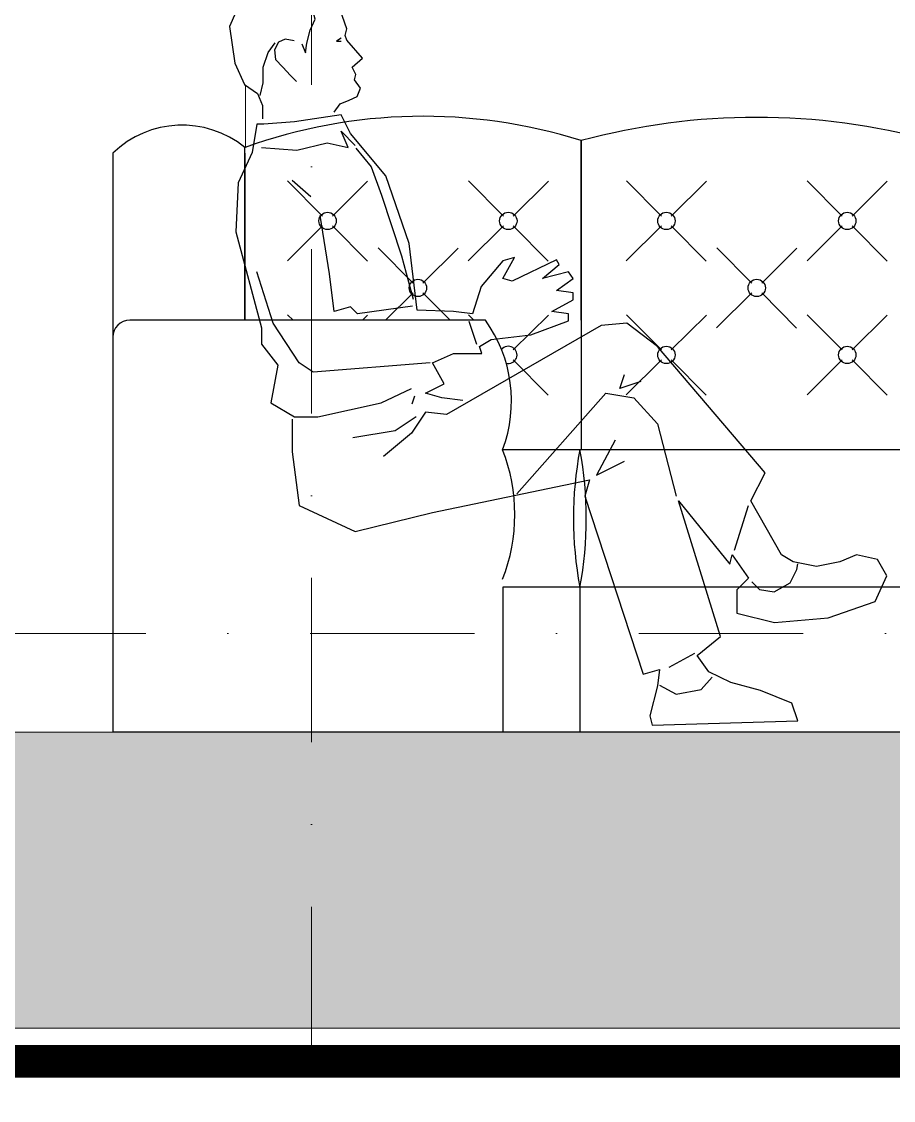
# Model space of a CAD drawing. Header units: millimetres. Extents: x 615730 to 2792744, y 139412 to 597571.
# Drawn here: x 1407072 to 1408399, y 290035 to 291676 of the extents above; entities that cross this region are included whole.
import ezdxf

# ---------------------------------------------------------------- set-up
doc = ezdxf.new("R2010")
doc.units = ezdxf.units.MM
doc.header["$MEASUREMENT"] = 0
doc.linetypes.add('DASHDOT', pattern=[1, 0.5, -0.25, 0, -0.25])
doc.layers.get('0').update_dxf_attribs({"lineweight": 5})
for name, color, linetype, lineweight in [('5-020', 5, 'Continuous', 15), ('KT', 148, 'Continuous', 18), ('thay', 7, 'Continuous', 15), ('TIM TRUC', 149, 'DASHDOT', 9), ('VLIEU', 250, 'Continuous', 9)]:
    doc.layers.add(name, color=color, linetype=linetype, lineweight=lineweight)
doc.layers.add('NET SO 3', color=251, linetype='Continuous')

# ---------------------------------------------------------------- blocks, each defined once
blk = doc.blocks.new('Z')
at = {"color": 0, "linetype": 'ByBlock'}
for p, q in [((-5074, 6556.6), (-5108.3, 6541.7)), ((-5030.5, 6558.9), (-5074, 6556.6)), ((-5004.2, 6557.7), (-5030.5, 6558.9)), ((-4993.9, 6540.6), (-5004.2, 6557.7)), ((-5108.3, 6541.7), (-5122, 6524.6)), ((-5014.5, 6517.7), (-5009.9, 6532.6)), ((-5009.9, 6532.6), (-5000.7, 6541.7)), ((-4971, 6510.8), (-4993.9, 6540.6)), ((-5122, 6524.6), (-5139.2, 6485.7)), ((-5008.7, 6497.1), (-5014.5, 6517.7)), ((-4960.7, 6482.2), (-4971, 6510.8)), ((-5139.2, 6485.7), (-5131.2, 6429.7)), ((-5016.7, 6480), (-5008.7, 6497.1)), ((-5054.5, 6466.2), (-5064.8, 6461.7)), ((-5040.8, 6464), (-5054.5, 6466.2)), ((-5021.3, 6460.5), (-5016.7, 6480)), ((-4969.3, 6468.2), (-4976.6, 6463.3)), ((-4963, 6472), (-4960.7, 6482.2)), ((-4960.7, 6465.1), (-4963, 6472)), ((-5080.1, 6446.2), (-5069.8, 6460.8)), ((-5064.8, 6461.7), (-5070.5, 6450.2)), ((-5070.5, 6450.2), (-5069.4, 6435.4)), ((-5029.3, 6459.4), (-5023.6, 6445.7)), ((-5023.6, 6445.7), (-5021.3, 6460.5)), ((-4976.6, 6463.3), (-4969.3, 6463.3)), ((-4936.6, 6437.7), (-4960.7, 6465.1)), ((-5087.7, 6423.9), (-5080.1, 6446.2)), ((-5069.4, 6435.4), (-5057.9, 6423.9)), ((-4952.7, 6423.9), (-4936.6, 6437.7)), ((-5131.2, 6429.7), (-5116.3, 6397.6)), ((-5087.7, 6399.9), (-5087.7, 6423.9)), ((-5057.9, 6423.9), (-5046.5, 6411.4)), ((-4946.9, 6412.5), (-4952.7, 6423.9)), ((-5046.5, 6411.4), (-5037.3, 6402.2)), ((-4949.2, 6404.5), (-4946.9, 6412.5)), ((-4940.1, 6391.9), (-4949.2, 6404.5)), ((-5116.3, 6397.6), (-5096.8, 6383.9)), ((-5092.3, 6380.5), (-5087.7, 6399.9)), ((-4944.7, 6379.3), (-4940.1, 6391.9)), ((-5096.8, 6383.9), (-5088.8, 6365.6)), ((-4980.1, 6355.3), (-4971, 6367.9)), ((-4971, 6367.9), (-4957.2, 6373.6)), ((-4957.2, 6373.6), (-4944.7, 6379.3)), ((-5088.8, 6365.6), (-5088.8, 6345.1)), ((-5097.4, 6336.9), (-5104.5, 6294.2)), ((-5086.7, 6336.9), (-5097.4, 6336.9)), ((-5040.4, 6340.5), (-5086.7, 6336.9)), ((-4969.2, 6351.2), (-5040.4, 6340.5)), ((-4954.9, 6322.7), (-4969.2, 6351.2)), ((-4958.5, 6301.4), (-4969.2, 6326.3)), ((-4969.2, 6326.3), (-4947.8, 6304.9)), ((-4901.5, 6258.7), (-4954.9, 6322.7)), ((-5036.9, 6297.8), (-4990.6, 6308.5)), ((-4990.6, 6308.5), (-4958.5, 6301.4)), ((-5104.5, 6294.2), (-5125.9, 6248)), ((-5090.3, 6301.4), (-5036.9, 6297.8)), ((-4946.9, 6300.5), (-4923.8, 6272)), ((-4923.8, 6272), (-4907.7, 6229.3)), ((-4865.9, 6155.4), (-4901.5, 6258.7)), ((-5125.9, 6248), (-5129.5, 6173.2)), ((-5015.5, 6226.6), (-5044, 6251.5)), ((-4907.7, 6229.3), (-4877.5, 6136.8)), ((-4987, 6109.2), (-5001.3, 6198.2)), ((-5129.5, 6173.2), (-5090.3, 6027.3)), ((-4853.6, 6054.4), (-4865.9, 6155.4)), ((-4877.5, 6136.8), (-4859.7, 6070.9)), ((-4723.4, 6129.4), (-4756.5, 6090)), ((-4723.4, 6102.1), (-4705.6, 6134.1)), ((-4705.6, 6134.1), (-4723.4, 6129.4)), ((-4641.5, 6130.5), (-4709.2, 6098.5)), ((-4662.9, 6102.1), (-4637.9, 6123.4)), ((-4637.9, 6123.4), (-4641.5, 6130.5)), ((-5072.5, 6034.4), (-5097.4, 6112.7)), ((-4979.9, 6052.2), (-4987, 6109.2)), ((-4623.7, 6112.7), (-4662.9, 6102.1)), ((-4616.6, 6102.1), (-4623.7, 6112.7)), ((-4756.5, 6090), (-4769.7, 6048.7)), ((-4709.2, 6098.5), (-4723.4, 6102.1)), ((-4641.5, 6084.3), (-4616.6, 6102.1)), ((-4616.6, 6080.7), (-4641.5, 6084.3)), ((-4616.6, 6070), (-4616.6, 6080.7)), ((-4954.9, 6059.4), (-4979.9, 6052.2)), ((-4944.3, 6048.7), (-4954.9, 6059.4)), ((-4860.7, 6060.5), (-4944.3, 6048.7)), ((-4648.6, 6052.2), (-4616.6, 6070)), ((-4798.2, 6052.2), (-4853.6, 6054.4)), ((-4769.7, 6048.7), (-4798.2, 6052.2)), ((-4623.7, 6048.7), (-4648.6, 6052.2)), ((-4623.7, 6038), (-4623.7, 6048.7)), ((-5090.3, 6027.3), (-5090.3, 6002.4)), ((-5033.3, 5973.9), (-5072.5, 6034.4)), ((-4573.8, 6030.9), (-4808.9, 5895.6)), ((-4763, 6002), (-4774.6, 6036.7)), ((-4680.7, 6016.6), (-4623.7, 6038)), ((-4534.6, 6034.4), (-4573.8, 6030.9)), ((-4488.3, 5998.9), (-4534.6, 6034.4)), ((-4759, 5998.9), (-4741.2, 6009.5)), ((-5090.3, 6002.4), (-5065.4, 5970.4)), ((-4755.5, 5988.2), (-4759, 5998.9)), ((-4324.5, 5806.7), (-4488.3, 5998.9)), ((-5011.9, 5959.7), (-5033.3, 5973.9)), ((-4833.8, 5973.9), (-5011.9, 5959.7)), ((-4830.3, 5973.9), (-4798.2, 5988.2)), ((-4812.5, 5941.9), (-4830.3, 5973.9)), ((-4798.2, 5988.2), (-4755.5, 5988.2)), ((-5065.4, 5970.4), (-5076.1, 5913.4)), ((-4841, 5927.7), (-4812.5, 5941.9)), ((-4545.3, 5934.8), (-4538.2, 5956.1)), ((-4513.3, 5945.5), (-4545.3, 5934.8)), ((-4908.6, 5913.4), (-4862.3, 5934.8)), ((-4816, 5920.6), (-4841, 5927.7)), ((-4702, 5774.6), (-4566.7, 5927.7)), ((-4566.7, 5927.7), (-4524, 5920.6)), ((-5076.1, 5913.4), (-5040.4, 5892.1)), ((-5004.8, 5892.1), (-4908.6, 5913.4)), ((-4861.4, 5911.6), (-4857.2, 5924.1)), ((-4784, 5917), (-4816, 5920.6)), ((-4524, 5920.6), (-4488.3, 5881.4)), ((-5040.4, 5892.1), (-5004.8, 5892.1)), ((-4855.2, 5892.1), (-4887.3, 5870.7)), ((-4841, 5899.2), (-4862.3, 5867.2)), ((-4808.9, 5895.6), (-4841, 5899.2)), ((-5044, 5888.5), (-5044, 5838.7)), ((-4488.3, 5881.4), (-4459.8, 5771.1)), ((-4887.3, 5870.7), (-4951.4, 5860.1)), ((-4862.3, 5867.2), (-4905.1, 5831.6)), ((-4552.4, 5856.5), (-4580.9, 5803.1)), ((-5044, 5838.7), (-5033.3, 5756.8)), ((-4580.9, 5803.1), (-4538.2, 5824.5)), ((-4830.3, 5746.2), (-4591.6, 5796)), ((-4591.6, 5796), (-4598.8, 5771.1)), ((-4345.9, 5764), (-4324.5, 5806.7)), ((-4598.8, 5771.1), (-4509.7, 5500.6)), ((-4392.2, 5557.5), (-4456.3, 5764)), ((-4456.3, 5764), (-4377.9, 5667.9)), ((-4299.5, 5682.1), (-4345.9, 5764)), ((-5033.3, 5756.8), (-4947.8, 5717.7)), ((-4947.8, 5717.7), (-4830.3, 5746.2)), ((-4370.8, 5689.2), (-4349.4, 5756.8)), ((-4377.9, 5667.9), (-4374.3, 5682.1)), ((-4374.3, 5682.1), (-4349.4, 5646.5)), ((-4281.7, 5671.4), (-4299.5, 5682.1)), ((-4185.6, 5682.1), (-4210.5, 5671.4)), ((-4153.5, 5675), (-4185.6, 5682.1)), ((-4246.1, 5664.3), (-4281.7, 5671.4)), ((-4276.3, 5659.9), (-4274.5, 5668.5)), ((-4210.5, 5671.4), (-4246.1, 5664.3)), ((-4139.3, 5650.1), (-4153.5, 5675)), ((-4349.4, 5646.5), (-4367.2, 5628.7)), ((-4286.5, 5639.4), (-4276.3, 5659.9)), ((-4157.1, 5610.9), (-4139.3, 5650.1)), ((-4344.7, 5641.1), (-4332.8, 5629.1)), ((-4310.5, 5625.7), (-4286.5, 5639.4)), ((-4367.2, 5628.7), (-4367.2, 5593.1)), ((-4332.8, 5629.1), (-4310.5, 5625.7)), ((-4228.3, 5586), (-4157.1, 5610.9)), ((-4367.2, 5593.1), (-4310.2, 5578.9)), ((-4310.2, 5578.9), (-4228.3, 5586)), ((-4427.8, 5529.1), (-4392.2, 5557.5)), ((-4470.5, 5511.3), (-4431.3, 5532.6)), ((-4410, 5504.2), (-4427.8, 5529.1)), ((-4509.7, 5500.6), (-4484.8, 5507.7)), ((-4484.8, 5507.7), (-4488.3, 5482.8)), ((-4376.5, 5487.9), (-4410, 5504.2)), ((-4488.3, 5482.8), (-4499.8, 5437)), ((-4485.1, 5483.7), (-4459.5, 5470)), ((-4421.8, 5476.9), (-4404.7, 5495.7)), ((-4331.6, 5475.7), (-4376.5, 5487.9)), ((-4459.5, 5470), (-4421.8, 5476.9)), ((-4283.7, 5456.3), (-4331.6, 5475.7)), ((-4274.6, 5429.4), (-4283.7, 5456.3)), ((-4499.8, 5437), (-4496.3, 5422.7)), ((-4496.3, 5422.7), (-4274.6, 5429.4))]:
    blk.add_line(p, q, dxfattribs=at)
blk.add_lwpolyline([(-4741.2, 6009.5), (-4680.7, 6016.6)], dxfattribs=at)
blk = doc.blocks.new('BAN G')
at = {"linetype": 'Continuous'}
for p, q in [((-8669.2, 6225.4), (-8722.4, 6278.9)), ((-8654.3, 6225.4), (-8600.7, 6278.6)), ((-8394.1, 6225.4), (-8447.4, 6278.9)), ((-8379.2, 6225.4), (-8325.7, 6278.6)), ((-8153.7, 6225.4), (-8206.9, 6278.9)), ((-8138.8, 6225.4), (-8085.3, 6278.6)), ((-7878.7, 6225.4), (-7931.9, 6278.9)), ((-7863.8, 6225.4), (-7810.2, 6278.6)), ((-8669.2, 6210.5), (-8722.7, 6157.3)), ((-8654.3, 6210.5), (-8601.1, 6156.9)), ((-8394.2, 6210.5), (-8447.7, 6157.3)), ((-8379.3, 6210.5), (-8326, 6156.9)), ((-8153.8, 6210.5), (-8207.3, 6157.3)), ((-8138.8, 6210.5), (-8085.6, 6156.9)), ((-7878.7, 6210.5), (-7932.2, 6157.3)), ((-7863.8, 6210.5), (-7810.6, 6156.9)), ((-8531.6, 6123.5), (-8584.9, 6177)), ((-8516.7, 6123.5), (-8463.2, 6176.7)), ((-8016.2, 6123.5), (-8069.4, 6177)), ((-8001.3, 6123.5), (-7947.8, 6176.7)), ((-8531.7, 6108.6), (-8573.6, 6066.9)), ((-8516.8, 6108.6), (-8475.3, 6066.9)), ((-8016.2, 6108.6), (-8069.8, 6055.4)), ((-8001.3, 6108.6), (-7948.1, 6055)), ((-8714.2, 6066.9), (-8722.4, 6075.1)), ((-8608.7, 6066.9), (-8600.7, 6074.8)), ((-8439.2, 6066.9), (-8447.4, 6075.1)), ((-8379.2, 6021.6), (-8325.7, 6074.8)), ((-8153.7, 6021.6), (-8206.9, 6075.1)), ((-8138.8, 6021.6), (-8085.3, 6074.8)), ((-7878.7, 6021.6), (-7931.9, 6075.1)), ((-7863.8, 6021.6), (-7810.2, 6074.8)), ((-8153.8, 6006.7), (-8207.3, 5953.5)), ((-7878.7, 6006.7), (-7932.2, 5953.5)), ((-8379.3, 6006.7), (-8326, 5953.1)), ((-8138.8, 6006.7), (-8085.6, 5953.1)), ((-7863.8, 6006.7), (-7810.6, 5953.1)), ((-7700.9, 5869.9), (-8395.4, 5869.9)), ((-7730.2, 5661), (-8395.3, 5661)), ((-6598.6, 5440.1), (-8988.4, 5440.1))]:
    blk.add_line(p, q, dxfattribs=at)
for points in [[(-8275.8, 6340.1), (-8275.8, 5869.9)], [(-8275.8, 6066.9), (-8275.8, 6340.1)], [(-8988.4, 6320.9), (-8988.4, 5869.9)], [(-8787.3, 6066.9), (-8787.3, 6329.7)], [(-8787.3, 6320.9), (-8787.3, 6066.9)], [(-8421.5, 6066.9), (-8962.5, 6066.9)], [(-8988.4, 6040.9), (-8988.4, 5440.1)], [(-8395.3, 5661), (-8395.3, 5440.1)], [(-8277.9, 5661), (-8277.9, 5440.1)]]:
    blk.add_lwpolyline(points, dxfattribs=at)
for centre in [(-8661.7, 6217.9), (-8386.7, 6217.9), (-8146.3, 6217.9), (-7871.2, 6217.9), (-8524.2, 6116), (-8008.8, 6116), (-8146.3, 6014.1), (-7871.2, 6014.1)]:
    blk.add_circle(centre, 13.2, dxfattribs=at)
for centre, radius, start, end in [((-8516.2, 5578.3), 798.8, 72.4799, 109.8361), ((-8009.1, 5352.8), 1022.7, 74.8848, 105.1152), ((-8882.9, 6211.9), 151.7, 50.9482, 134.0916), ((-8962.5, 6040.9), 26, 90, 180), ((-8592.8, 5943.9), 210.9, 339.4557, 35.6805), ((-8386.7, 6014.1), 13.2, 255.748, 141.8827), ((-8647, 5771.3), 270.2, 338.6432, 21.4006), ((-7724.4, 5765.4), 563.3, 169.3119, 190.6881), ((-8831.4, 5765.4), 563.3, 349.3119, 10.6881)]:
    blk.add_arc(centre, radius, start, end, dxfattribs=at)
blk.add_blockref('Z', (-3671.7, 28))

msp = doc.modelspace()

# ---------------------------------------------------------------- hatches: boundary and pattern name
at = {"layer": 'VLIEU', "ltscale": 10}
h = msp.add_hatch(dxfattribs=at)
h.set_pattern_fill('AR-CONC', color=256, scale=50, style=0)
h.set_pattern_definition([(50, (736156.4, 2621.7), (358.63009, -31.37607), [37.5, -412.5]), (355, (736156.4, 2621.7), (-69.37567, 376.09607), [30, -330]), (100.4514, (736186.28, 2619.07), (289.25469, 344.71977), [31.8701, -350.57106]), (46.1842, (736156.4, 2721.7), (533.62052, -82.7595), [56.25, -618.75]), (96.6356, (736200.86, 2714.8), (467.33135, 487.05894), [47.80514, -525.8565]), (351.1842, (736156.4, 2721.7), (467.33097, 487.0593), [45, -495]), (21, (736206.4, 2696.7), (298.45353, -201.30945), [37.5, -412.5]), (326, (736206.4, 2696.7), (121.65767, 362.57502), [30, -330]), (71.4514, (736231.26, 2679.9), (420.11131, 161.26525), [31.8701, -350.57106]), (37.5, (736156.39, 2621.69), (6.079928, 166.446927), [0, -326, 0, -335, 0, -331.25]), (7.5, (736156.39, 2621.69), (131.53477, 197.205856), [0, -191, 0, -318.5, 0, -126.25]), (327.5, (736044.89, 2621.69), (266.911218, -11.277436), [0, -125, 0, -390, 0, -517.5]), (317.5, (735994.9, 2621.69), (291.593085, 50.05249), [0, -162.5, 0, -259, 0, -367.5])])
h.paths.add_polyline_path([(1403313.2, 290145), (1403313.2, 290295), (1403613.2, 290295), (1403613.2, 290445), (1403913.2, 290445), (1403913.2, 290595), (1411412.7, 290595), (1411412.7, 290745), (1423713, 290745), (1423713, 290145)])

# ---------------------------------------------------------------- linework, layer by layer
at = {"layer": '5-020', "color": 1}
for p, q in [((1403913.2, 290595), (1411412.7, 290595)), ((1400524.1, 290145), (1423921.1, 290145))]:
    msp.add_line(p, q, dxfattribs=at)
at = {"layer": 'KT'}
msp.add_line((1407413, 291484.9), (1407413, 291579.5), dxfattribs=at)
at = {"layer": 'thay', "ltscale": 10, "const_width": 50}
msp.add_lwpolyline([(1400534.5, 290094.4), (1423919.3, 290094.4)], dxfattribs=at)
at = {"layer": 'TIM TRUC', "ltscale": 500}
for p, q in [((1407513.2, 299831.5), (1407513.2, 287548.1)), ((1399509.6, 290745), (1424900.4, 290745)), ((1399509.6, 290145), (1424900.4, 290145))]:
    msp.add_line(p, q, dxfattribs=at)

# ---------------------------------------------------------------- block references
at = {"layer": 'NET SO 3'}
msp.add_blockref('BAN G', (1416199.4, 285154.9), dxfattribs=at)

doc.saveas('drawing.dxf')
